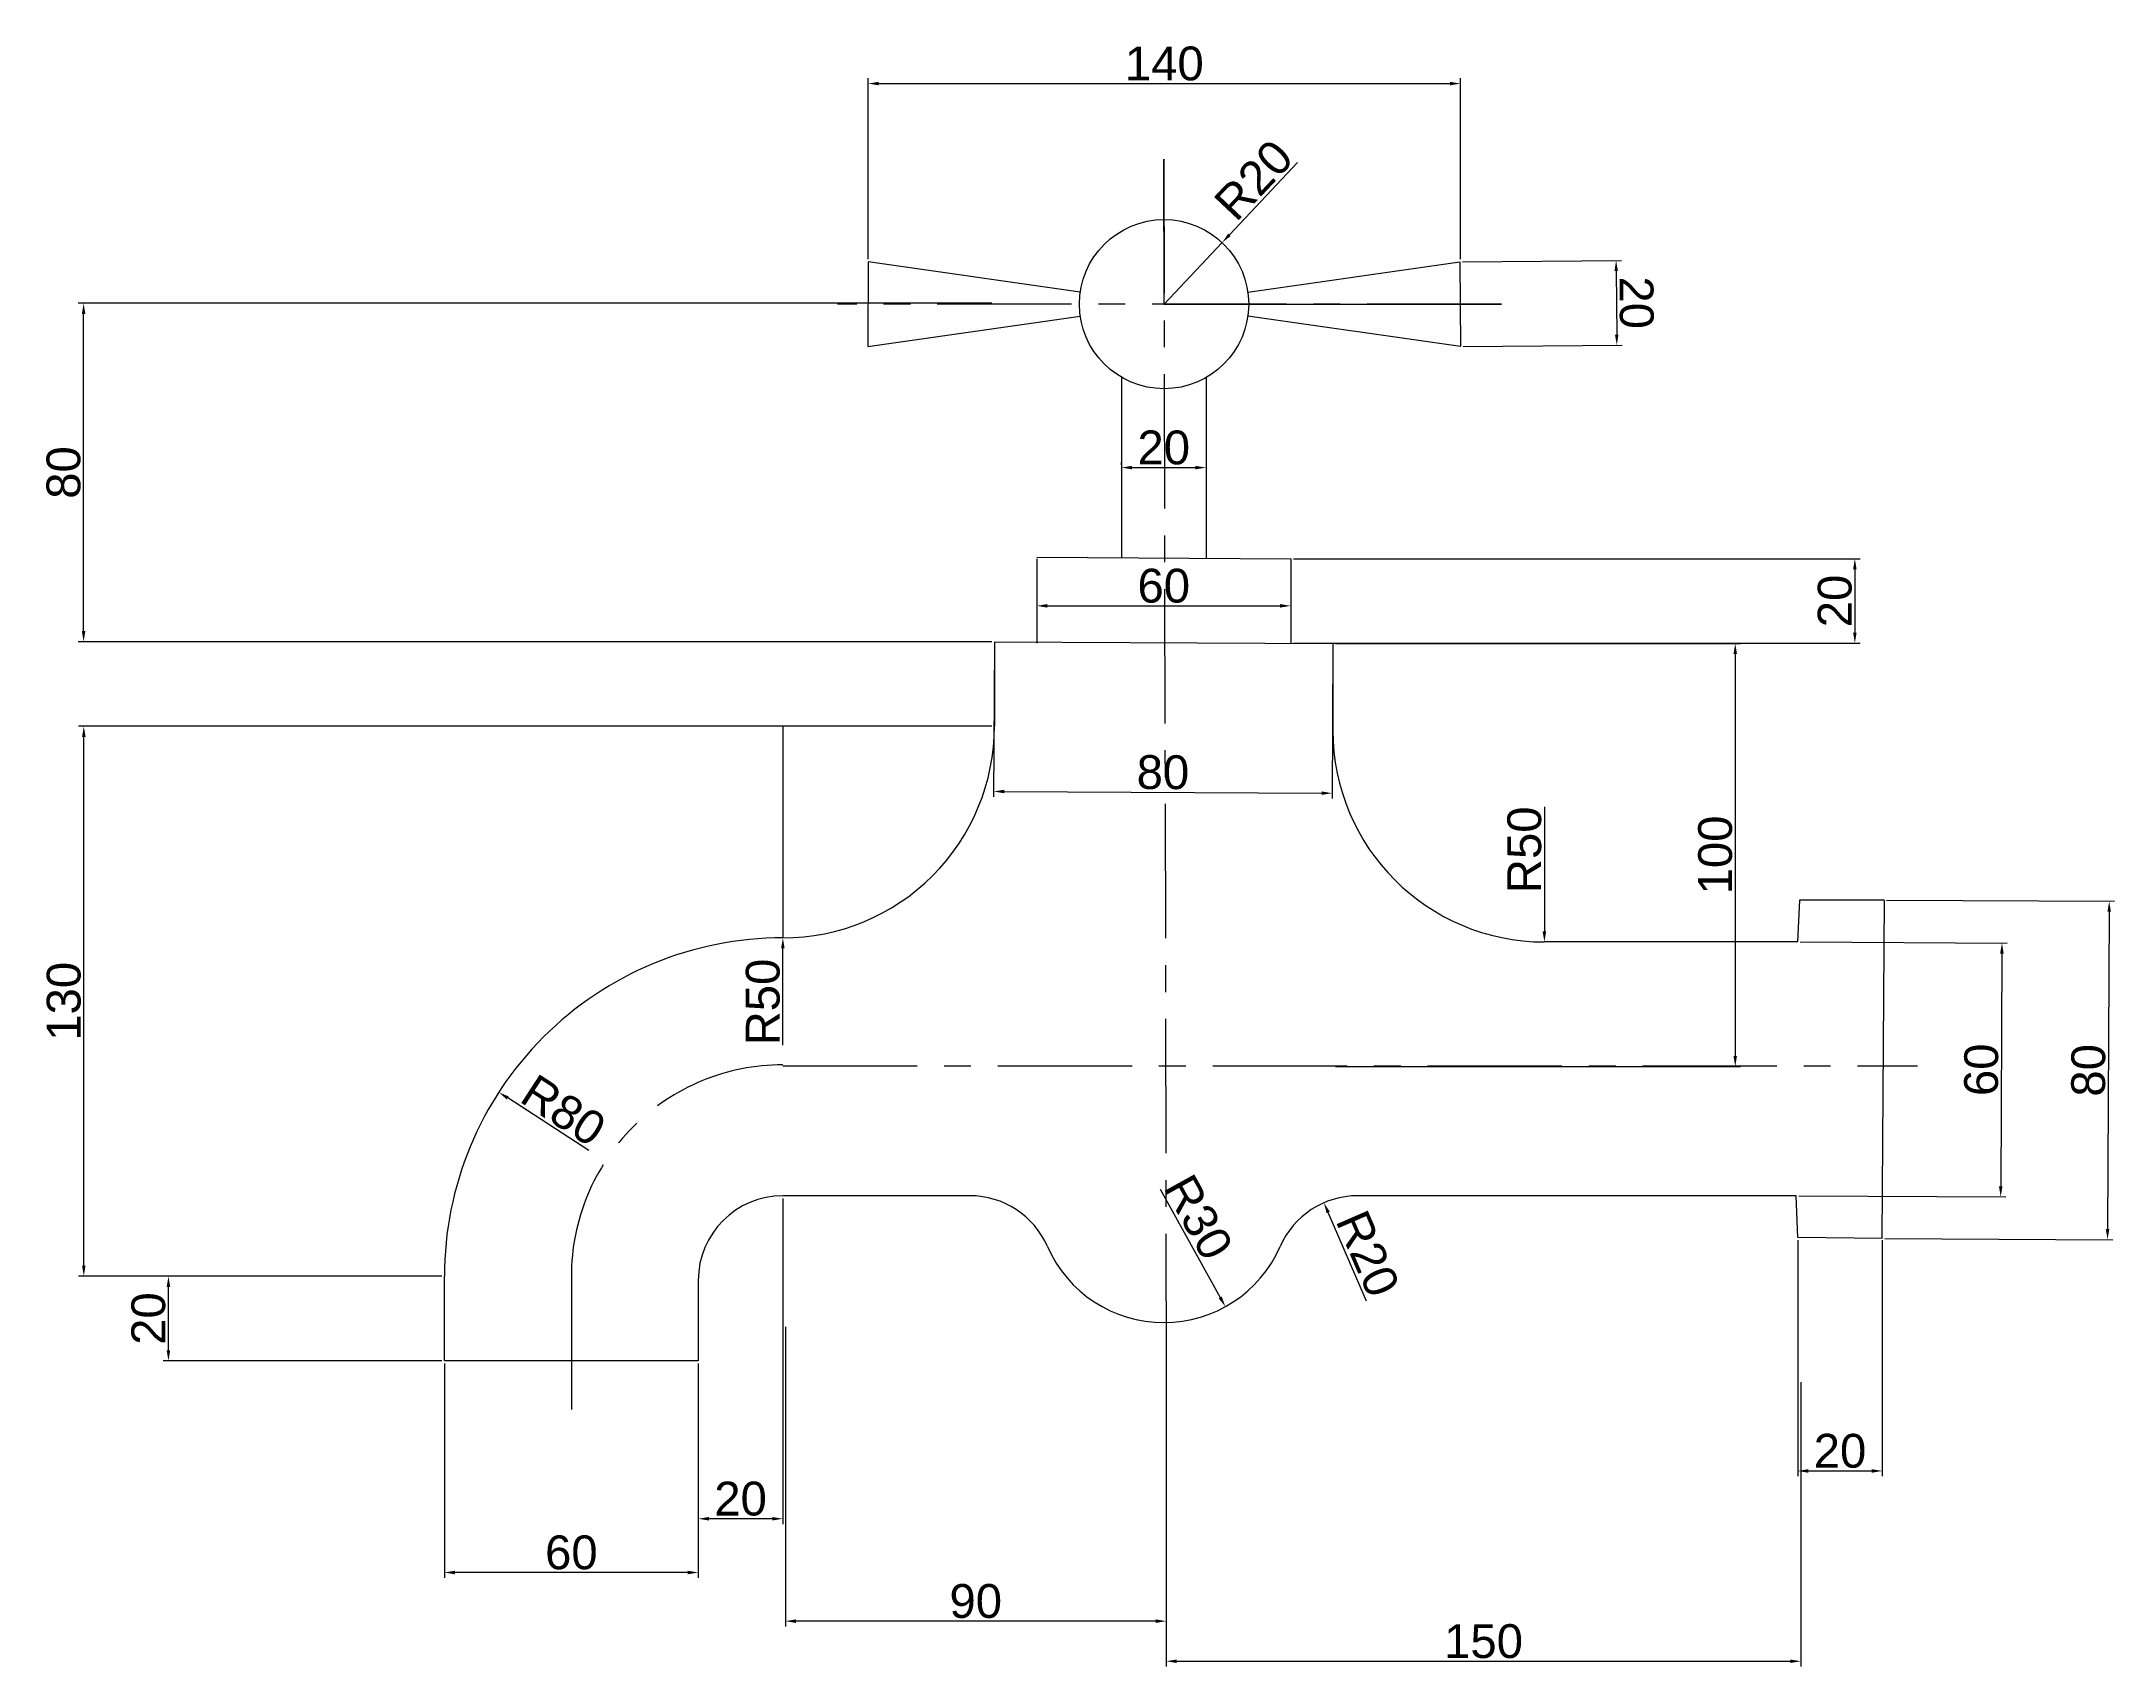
# Model space of a CAD drawing. Header units: millimetres. Extents: x 2823 to 3313, y 1856 to 2240.
import ezdxf

# ---------------------------------------------------------------- set-up
doc = ezdxf.new("R2010")
doc.units = ezdxf.units.MM
doc.linetypes.add('CENTER', pattern=[50.8, 31.75, -6.35, 6.35, -6.35])
doc.styles.get("Standard").update_dxf_attribs({"font": 'arial.ttf', "height": 8})
doc.dimstyles.new('ISO-25', dxfattribs={"dimtxt": 2.5, "dimasz": 2.5, "dimexe": 1.25, "dimexo": 0.625, "dimtad": 1, "dimtxsty": 'Standard', "dimcen": 2.5, "dimadec": 0, "dimazin": 0, "dimtfac": 1, "dimtmove": 0, "dimatfit": 3, "dimfxl": 1, "dimarcsym": 0})

# ---------------------------------------------------------------- blocks, each defined once
blk = doc.blocks.new('*D1')
at = {"color": 0, "lineweight": -2, "transparency": 16777216}
for p, q in [((3258.69, 2037.5), (3312.55, 2037.23)), ((3311.29, 2034.73), (3310.91, 1959.73)), ((3258.29, 1957.5), (3312.15, 1957.23))]:
    blk.add_line(p, q, dxfattribs=at)
at = {"color": 0, "transparency": 16777216}
for points in [[(3310.87, 2034.74), (3311.71, 2034.73), (3311.3, 2037.23)], [(3310.49, 1959.74), (3311.32, 1959.73), (3310.9, 1957.23)]]:
    blk.add_solid(points, dxfattribs=at)
at = {"layer": 'Defpoints', "color": 0, "transparency": 16777216}
for p in [(3258.07, 2037.51), (3257.66, 1957.51), (3310.9, 1957.23)]:
    blk.add_point(p, dxfattribs=at)
at = {"color": 0, "lineweight": -3, "transparency": 16777216, "insert": (3306.39, 1997.26), "char_height": 8, "attachment_point": 5, "rotation": 89.708}
blk.add_mtext('80', dxfattribs=at)
blk = doc.blocks.new('*D2')
at = {"color": 0, "lineweight": -2, "transparency": 16777216}
for p, q in [((3238.24, 2027.6), (3287.19, 2027.35)), ((3285.93, 2024.86), (3285.65, 1969.87)), ((3237.93, 1967.61), (3286.89, 1967.36))]:
    blk.add_line(p, q, dxfattribs=at)
at = {"color": 0, "transparency": 16777216}
for points in [[(3285.51, 2024.86), (3286.35, 2024.86), (3285.94, 2027.36)], [(3285.23, 1969.87), (3286.07, 1969.86), (3285.64, 1967.37)]]:
    blk.add_solid(points, dxfattribs=at)
at = {"layer": 'Defpoints', "color": 0, "transparency": 16777216}
for p in [(3237.61, 2027.61), (3237.31, 1967.61), (3285.64, 1967.37)]:
    blk.add_point(p, dxfattribs=at)
at = {"color": 0, "lineweight": -3, "transparency": 16777216, "insert": (3281.08, 1997.39), "char_height": 8, "attachment_point": 5, "rotation": 89.708}
blk.add_mtext('60', dxfattribs=at)
blk = doc.blocks.new('*D3')
at = {"color": 0, "lineweight": -2, "transparency": 16777216}
for p, q in [((3237.66, 1957.09), (3237.66, 1901.31)), ((3257.66, 1957.09), (3257.66, 1901.31)), ((3240.16, 1902.56), (3255.16, 1902.56))]:
    blk.add_line(p, q, dxfattribs=at)
at = {"color": 0, "transparency": 16777216}
for points in [[(3240.16, 1902.97), (3240.16, 1902.14), (3237.66, 1902.56)], [(3255.16, 1902.97), (3255.16, 1902.14), (3257.66, 1902.56)]]:
    blk.add_solid(points, dxfattribs=at)
at = {"layer": 'Defpoints', "color": 0, "transparency": 16777216}
for p in [(3237.66, 1957.71), (3257.66, 1957.71), (3257.66, 1902.56)]:
    blk.add_point(p, dxfattribs=at)
at = {"color": 0, "transparency": 16777216, "insert": (3247.66, 1907.27), "char_height": 8, "attachment_point": 5}
blk.add_mtext('20', dxfattribs=at)
blk = doc.blocks.new('*D4')
at = {"color": 0, "lineweight": -2, "transparency": 16777216}
for p, q in [((3088.4, 1923.52), (3088.4, 1856.32)), ((3238.4, 1923.52), (3238.4, 1856.32)), ((3090.9, 1857.57), (3235.9, 1857.57))]:
    blk.add_line(p, q, dxfattribs=at)
at = {"color": 0, "transparency": 16777216}
for points in [[(3090.9, 1857.99), (3090.9, 1857.16), (3088.4, 1857.57)], [(3235.9, 1857.99), (3235.9, 1857.16), (3238.4, 1857.57)]]:
    blk.add_solid(points, dxfattribs=at)
at = {"layer": 'Defpoints', "color": 0, "transparency": 16777216}
for p in [(3088.4, 1924.15), (3238.4, 1924.15), (3238.4, 1857.57)]:
    blk.add_point(p, dxfattribs=at)
at = {"color": 0, "transparency": 16777216, "insert": (3163.4, 1862.28), "char_height": 8, "attachment_point": 5}
blk.add_mtext('150', dxfattribs=at)
blk = doc.blocks.new('*D5')
at = {"color": 0, "lineweight": -2, "transparency": 16777216}
for p, q in [((2917.79, 1927.95), (2917.79, 1877.3)), ((2977.79, 1927.95), (2977.79, 1877.3)), ((2975.29, 1878.55), (2920.29, 1878.55))]:
    blk.add_line(p, q, dxfattribs=at)
at = {"color": 0, "transparency": 16777216}
for points in [[(2920.29, 1878.97), (2920.29, 1878.14), (2917.79, 1878.55)], [(2975.29, 1878.97), (2975.29, 1878.14), (2977.79, 1878.55)]]:
    blk.add_solid(points, dxfattribs=at)
at = {"layer": 'Defpoints', "color": 0, "transparency": 16777216}
for p in [(2917.79, 1928.58), (2977.79, 1928.58), (2917.79, 1878.55)]:
    blk.add_point(p, dxfattribs=at)
at = {"color": 0, "transparency": 16777216, "insert": (2947.79, 1883.26), "char_height": 8, "attachment_point": 5}
blk.add_mtext('60', dxfattribs=at)
blk = doc.blocks.new('*D6')
at = {"color": 0, "lineweight": -2, "transparency": 16777216}
for p, q in [((2917.16, 1948.58), (2851.31, 1948.58)), ((2852.56, 1931.08), (2852.56, 1946.08)), ((2917.16, 1928.58), (2851.31, 1928.58))]:
    blk.add_line(p, q, dxfattribs=at)
at = {"color": 0, "transparency": 16777216}
for points in [[(2852.14, 1946.08), (2852.97, 1946.08), (2852.56, 1948.58)], [(2852.14, 1931.08), (2852.97, 1931.08), (2852.56, 1928.58)]]:
    blk.add_solid(points, dxfattribs=at)
at = {"layer": 'Defpoints', "color": 0, "transparency": 16777216}
for p in [(2852.56, 1948.58), (2917.79, 1948.58), (2917.79, 1928.58)]:
    blk.add_point(p, dxfattribs=at)
at = {"color": 0, "transparency": 16777216, "insert": (2847.85, 1938.58), "char_height": 8, "attachment_point": 5, "rotation": 90}
blk.add_mtext('20', dxfattribs=at)
blk = doc.blocks.new('*D7')
at = {"color": 0, "lineweight": -2, "transparency": 16777216}
for p, q in [((2997.79, 1966.99), (2997.79, 1890.01)), ((2977.79, 1927.95), (2977.79, 1890.01)), ((2995.29, 1891.26), (2980.29, 1891.26))]:
    blk.add_line(p, q, dxfattribs=at)
at = {"color": 0, "transparency": 16777216}
for points in [[(2980.29, 1891.68), (2980.29, 1890.84), (2977.79, 1891.26)], [(2995.29, 1891.68), (2995.29, 1890.84), (2997.79, 1891.26)]]:
    blk.add_solid(points, dxfattribs=at)
at = {"layer": 'Defpoints', "color": 0, "transparency": 16777216}
for p in [(2997.79, 1967.61), (2977.79, 1928.58), (2977.79, 1891.26)]:
    blk.add_point(p, dxfattribs=at)
at = {"color": 0, "transparency": 16777216, "insert": (2987.79, 1895.97), "char_height": 8, "attachment_point": 5}
blk.add_mtext('20', dxfattribs=at)
blk = doc.blocks.new('*D8')
at = {"color": 0, "lineweight": -2, "transparency": 16777216}
for p, q in [((3047.17, 2078.58), (2831.3, 2078.58)), ((2832.55, 1951.08), (2832.55, 2076.08)), ((2851.93, 1948.58), (2831.3, 1948.58))]:
    blk.add_line(p, q, dxfattribs=at)
at = {"color": 0, "transparency": 16777216}
for points in [[(2832.14, 2076.08), (2832.97, 2076.08), (2832.55, 2078.58)], [(2832.14, 1951.08), (2832.97, 1951.08), (2832.55, 1948.58)]]:
    blk.add_solid(points, dxfattribs=at)
at = {"layer": 'Defpoints', "color": 0, "transparency": 16777216}
for p in [(2832.55, 2078.58), (3047.79, 2078.58), (2852.56, 1948.58)]:
    blk.add_point(p, dxfattribs=at)
at = {"color": 0, "transparency": 16777216, "insert": (2827.84, 2013.58), "char_height": 8, "attachment_point": 5, "rotation": 90}
blk.add_mtext('130', dxfattribs=at)
blk = doc.blocks.new('*D9')
at = {"color": 0, "lineweight": -2, "transparency": 16777216}
for p, q in [((3047.79, 2097.95), (3047.6, 2061.93)), ((3127.79, 2097.54), (3127.6, 2061.52)), ((3050.11, 2063.17), (3125.11, 2062.78))]:
    blk.add_line(p, q, dxfattribs=at)
at = {"color": 0, "transparency": 16777216}
for points in [[(3050.11, 2063.58), (3050.11, 2062.75), (3047.61, 2063.18)], [(3125.11, 2063.2), (3125.11, 2062.37), (3127.61, 2062.77)]]:
    blk.add_solid(points, dxfattribs=at)
at = {"layer": 'Defpoints', "color": 0, "transparency": 16777216}
for p in [(3047.79, 2098.58), (3127.79, 2098.17), (3127.61, 2062.77)]:
    blk.add_point(p, dxfattribs=at)
at = {"color": 0, "transparency": 16777216, "insert": (3087.63, 2067.69), "char_height": 8, "attachment_point": 5, "rotation": 359.708}
blk.add_mtext('80', dxfattribs=at)
blk = doc.blocks.new('*D10')
at = {"color": 0, "lineweight": -2, "transparency": 16777216}
for p, q in [((3057.82, 2117.58), (3057.82, 2105.81)), ((3117.82, 2117.58), (3117.82, 2105.81)), ((3060.32, 2107.06), (3115.32, 2107.06))]:
    blk.add_line(p, q, dxfattribs=at)
at = {"color": 0, "transparency": 16777216}
for points in [[(3060.32, 2107.48), (3060.32, 2106.64), (3057.82, 2107.06)], [(3115.32, 2107.48), (3115.32, 2106.64), (3117.82, 2107.06)]]:
    blk.add_solid(points, dxfattribs=at)
at = {"layer": 'Defpoints', "color": 0, "transparency": 16777216}
for p in [(3057.82, 2118.21), (3117.82, 2118.21), (3117.82, 2107.06)]:
    blk.add_point(p, dxfattribs=at)
at = {"color": 0, "transparency": 16777216, "insert": (3087.82, 2111.77), "char_height": 8, "attachment_point": 5}
blk.add_mtext('60', dxfattribs=at)
blk = doc.blocks.new('*D11')
at = {"color": 0, "lineweight": -2, "transparency": 16777216}
for p, q in [((3077.82, 2140.36), (3077.82, 2140.99)), ((3080.32, 2139.74), (3095.32, 2139.74)), ((3097.82, 2139.11), (3097.82, 2138.49))]:
    blk.add_line(p, q, dxfattribs=at)
at = {"color": 0, "transparency": 16777216}
for points in [[(3080.32, 2140.15), (3080.32, 2139.32), (3077.82, 2139.74)], [(3095.32, 2140.15), (3095.32, 2139.32), (3097.82, 2139.74)]]:
    blk.add_solid(points, dxfattribs=at)
at = {"layer": 'Defpoints', "color": 0, "transparency": 16777216}
for p in [(3077.82, 2139.74), (3097.82, 2139.74), (3097.82, 2139.74)]:
    blk.add_point(p, dxfattribs=at)
at = {"color": 0, "transparency": 16777216, "insert": (3087.82, 2144.45), "char_height": 8, "attachment_point": 5}
blk.add_mtext('20', dxfattribs=at)
blk = doc.blocks.new('*D12')
at = {"color": 0, "lineweight": -2, "transparency": 16777216}
for p, q in [((3017.95, 2189), (3017.95, 2231.76)), ((3020.45, 2230.51), (3155.45, 2230.51)), ((3157.95, 2189), (3157.95, 2231.76))]:
    blk.add_line(p, q, dxfattribs=at)
at = {"color": 0, "transparency": 16777216}
for points in [[(3020.45, 2230.93), (3020.45, 2230.1), (3017.95, 2230.51)], [(3155.45, 2230.93), (3155.45, 2230.1), (3157.95, 2230.51)]]:
    blk.add_solid(points, dxfattribs=at)
at = {"layer": 'Defpoints', "color": 0, "transparency": 16777216}
for p in [(3157.95, 2230.51), (3017.95, 2188.37), (3157.95, 2188.37)]:
    blk.add_point(p, dxfattribs=at)
at = {"color": 0, "transparency": 16777216, "insert": (3087.95, 2235.22), "char_height": 8, "attachment_point": 5, "rotation": 359.9999}
blk.add_mtext('140', dxfattribs=at)
blk = doc.blocks.new('*D13')
at = {"color": 0, "lineweight": -2, "transparency": 16777216}
for p, q in [((3119.47, 2211.89), (3103.32, 2194.75)), ((3087.89, 2178.37), (3101.61, 2192.93))]:
    blk.add_line(p, q, dxfattribs=at)
at = {"color": 0, "transparency": 16777216}
blk.add_solid([(3103.02, 2195.03), (3103.62, 2194.46), (3101.61, 2192.93)], dxfattribs=at)
at = {"layer": 'Defpoints', "color": 0, "transparency": 16777216}
for p in [(3101.61, 2192.93), (3087.89, 2178.37)]:
    blk.add_point(p, dxfattribs=at)
at = {"color": 0, "transparency": 16777216, "insert": (3109.07, 2207.72), "char_height": 8, "attachment_point": 5, "rotation": 46.7053}
blk.add_mtext('R20', dxfattribs=at)
blk = doc.blocks.new('*D14')
at = {"color": 0, "lineweight": -2, "transparency": 16777216}
for p, q in [((3158.43, 2188.38), (3195.99, 2188.69)), ((3194.76, 2186.18), (3194.88, 2171.18)), ((3158.6, 2168.38), (3196.16, 2168.69))]:
    blk.add_line(p, q, dxfattribs=at)
at = {"color": 0, "transparency": 16777216}
for points in [[(3195.18, 2186.18), (3194.34, 2186.18), (3194.74, 2188.68)], [(3195.3, 2171.18), (3194.47, 2171.18), (3194.91, 2168.68)]]:
    blk.add_solid(points, dxfattribs=at)
at = {"layer": 'Defpoints', "color": 0, "transparency": 16777216}
for p in [(3157.81, 2188.37), (3157.97, 2168.37), (3194.91, 2168.68)]:
    blk.add_point(p, dxfattribs=at)
at = {"color": 0, "transparency": 16777216, "insert": (3199.53, 2178.72), "char_height": 8, "attachment_point": 5, "rotation": 270.478}
blk.add_mtext('20', dxfattribs=at)
blk = doc.blocks.new('*D15')
at = {"color": 0, "lineweight": -2, "transparency": 16777216}
for p, q in [((3047.17, 2178.58), (2831.25, 2178.58)), ((2832.5, 2101.08), (2832.5, 2176.08)), ((3047.17, 2098.58), (2831.25, 2098.58))]:
    blk.add_line(p, q, dxfattribs=at)
at = {"color": 0, "transparency": 16777216}
for points in [[(2832.09, 2176.08), (2832.92, 2176.08), (2832.5, 2178.58)], [(2832.09, 2101.08), (2832.92, 2101.08), (2832.5, 2098.58)]]:
    blk.add_solid(points, dxfattribs=at)
at = {"layer": 'Defpoints', "color": 0, "transparency": 16777216}
for p in [(2832.5, 2178.58), (3047.79, 2178.58), (3047.79, 2098.58)]:
    blk.add_point(p, dxfattribs=at)
at = {"color": 0, "transparency": 16777216, "insert": (2827.79, 2138.58), "char_height": 8, "attachment_point": 5, "rotation": 90}
blk.add_mtext('80', dxfattribs=at)
blk = doc.blocks.new('*D16')
at = {"color": 0, "lineweight": -2, "transparency": 16777216}
for p, q in [((3118.45, 2118.21), (3252.42, 2118.21)), ((3251.17, 2115.71), (3251.17, 2100.71)), ((3118.45, 2098.21), (3252.42, 2098.21))]:
    blk.add_line(p, q, dxfattribs=at)
at = {"color": 0, "transparency": 16777216}
for points in [[(3250.76, 2115.71), (3251.59, 2115.71), (3251.17, 2118.21)], [(3250.76, 2100.71), (3251.59, 2100.71), (3251.17, 2098.21)]]:
    blk.add_solid(points, dxfattribs=at)
at = {"layer": 'Defpoints', "color": 0, "transparency": 16777216}
for p in [(3117.82, 2118.21), (3117.82, 2098.21), (3251.17, 2098.21)]:
    blk.add_point(p, dxfattribs=at)
at = {"color": 0, "transparency": 16777216, "insert": (3246.46, 2108.21), "char_height": 8, "attachment_point": 5, "rotation": 90}
blk.add_mtext('20', dxfattribs=at)
blk = doc.blocks.new('*D17')
at = {"color": 0, "lineweight": -2, "transparency": 16777216}
blk.add_line((3177.79, 2059.56), (3177.79, 2030.11), dxfattribs=at)
at = {"color": 0, "transparency": 16777216}
blk.add_solid([(3177.37, 2030.11), (3178.21, 2030.11), (3177.79, 2027.61)], dxfattribs=at)
at = {"layer": 'Defpoints', "color": 0, "transparency": 16777216}
for p in [(3177.79, 2077.61), (3177.79, 2027.61)]:
    blk.add_point(p, dxfattribs=at)
at = {"color": 0, "transparency": 16777216, "insert": (3173.08, 2049.39), "char_height": 8, "attachment_point": 5, "rotation": 90}
blk.add_mtext('R50', dxfattribs=at)
blk = doc.blocks.new('*D18')
at = {"color": 0, "lineweight": -2, "transparency": 16777216}
blk.add_line((2951.91, 1978.3), (2932.75, 1990.72), dxfattribs=at)
at = {"color": 0, "transparency": 16777216}
blk.add_solid([(2932.97, 1991.07), (2932.52, 1990.37), (2930.65, 1992.08)], dxfattribs=at)
at = {"layer": 'Defpoints', "color": 0, "transparency": 16777216}
for p in [(2930.65, 1992.08), (2997.79, 1948.58)]:
    blk.add_point(p, dxfattribs=at)
at = {"color": 0, "transparency": 16777216, "insert": (2945.94, 1987.78), "char_height": 8, "attachment_point": 5, "rotation": 327.0608}
blk.add_mtext('R80', dxfattribs=at)
blk = doc.blocks.new('*D19')
at = {"color": 0, "lineweight": -2, "transparency": 16777216}
for p, q in [((2997.79, 2078.58), (2997.79, 2028.58)), ((2997.79, 2003.24), (2997.79, 2026.08))]:
    blk.add_line(p, q, dxfattribs=at)
at = {"color": 0, "transparency": 16777216}
blk.add_solid([(2997.37, 2026.08), (2998.21, 2026.08), (2997.79, 2028.58)], dxfattribs=at)
at = {"layer": 'Defpoints', "color": 0, "transparency": 16777216}
for p in [(2997.79, 2078.58), (2997.79, 2028.58)]:
    blk.add_point(p, dxfattribs=at)
at = {"color": 0, "transparency": 16777216, "insert": (2993.08, 2013.41), "char_height": 8, "attachment_point": 5, "rotation": 89.9995}
blk.add_mtext('R50', dxfattribs=at)
blk = doc.blocks.new('*D20')
at = {"color": 0, "lineweight": -2, "transparency": 16777216}
blk.add_line((3086.97, 1969.15), (3101.16, 1943.57), dxfattribs=at)
at = {"color": 0, "transparency": 16777216}
blk.add_solid([(3101.53, 1943.77), (3100.8, 1943.36), (3102.38, 1941.38)], dxfattribs=at)
at = {"layer": 'Defpoints', "color": 0, "transparency": 16777216}
for p in [(3087.82, 1967.61), (3102.38, 1941.38)]:
    blk.add_point(p, dxfattribs=at)
at = {"color": 0, "transparency": 16777216, "insert": (3096.02, 1962.54), "char_height": 8, "attachment_point": 5, "rotation": 299.0271}
blk.add_mtext('R30', dxfattribs=at)
blk = doc.blocks.new('*D21')
at = {"color": 0, "lineweight": -2, "transparency": 16777216}
blk.add_line((3135.77, 1942.72), (3126.67, 1963.66), dxfattribs=at)
at = {"color": 0, "transparency": 16777216}
blk.add_solid([(3127.06, 1963.83), (3126.29, 1963.5), (3125.68, 1965.96)], dxfattribs=at)
at = {"layer": 'Defpoints', "color": 0, "transparency": 16777216}
for p in [(3125.68, 1965.96), (3133.65, 1947.61)]:
    blk.add_point(p, dxfattribs=at)
at = {"color": 0, "transparency": 16777216, "insert": (3136.04, 1953.92), "char_height": 8, "attachment_point": 5, "rotation": 293.4827}
blk.add_mtext('R20', dxfattribs=at)
blk = doc.blocks.new('*D22')
at = {"color": 0, "lineweight": -2, "transparency": 16777216}
for p, q in [((2998.38, 1936.63), (2998.38, 1865.8)), ((3088.38, 1936.99), (3088.38, 1865.8)), ((3085.88, 1867.05), (3000.88, 1867.05))]:
    blk.add_line(p, q, dxfattribs=at)
at = {"color": 0, "transparency": 16777216}
for points in [[(3000.88, 1867.47), (3000.88, 1866.63), (2998.38, 1867.05)], [(3085.88, 1867.47), (3085.88, 1866.63), (3088.38, 1867.05)]]:
    blk.add_solid(points, dxfattribs=at)
at = {"layer": 'Defpoints', "color": 0, "transparency": 16777216}
for p in [(2998.38, 1937.25), (3088.38, 1937.62), (2998.38, 1867.05)]:
    blk.add_point(p, dxfattribs=at)
at = {"color": 0, "transparency": 16777216, "insert": (3043.38, 1871.76), "char_height": 8, "attachment_point": 5}
blk.add_mtext('90', dxfattribs=at)
blk = doc.blocks.new('*D23')
at = {"color": 0, "lineweight": -2, "transparency": 16777216}
for p, q in [((3128.41, 2098.17), (3224.15, 2098.17)), ((3222.9, 2095.67), (3222.9, 2000.67)), ((3128.41, 1998.17), (3224.15, 1998.17))]:
    blk.add_line(p, q, dxfattribs=at)
at = {"color": 0, "transparency": 16777216}
for points in [[(3222.48, 2095.67), (3223.31, 2095.67), (3222.9, 2098.17)], [(3222.48, 2000.67), (3223.31, 2000.67), (3222.9, 1998.17)]]:
    blk.add_solid(points, dxfattribs=at)
at = {"layer": 'Defpoints', "color": 0, "transparency": 16777216}
for p in [(3127.79, 2098.17), (3127.79, 1998.17), (3222.9, 1998.17)]:
    blk.add_point(p, dxfattribs=at)
at = {"color": 0, "transparency": 16777216, "insert": (3218.19, 2048.17), "char_height": 8, "attachment_point": 5, "rotation": 90}
blk.add_mtext('100', dxfattribs=at)

msp = doc.modelspace()

# ---------------------------------------------------------------- linework, layer by layer
for p, q in [((3087.89, 2178.372), (3087.821, 2212.618)), ((3017.946, 2188.372), (3017.834, 2168.372)), ((3068.093, 2181.21), (3017.946, 2188.372)), ((3107.688, 2181.211), (3157.807, 2188.372)), ((3157.807, 2188.372), (3157.974, 2168.373)), ((3087.821, 2178.372), (3087.961, 2178.372)), ((3087.821, 2178.372), (3167.633, 2178.372)), ((3087.961, 2178.372), (3087.891, 2178.382)), ((3017.834, 2168.372), (3068.09, 2175.553)), ((3157.974, 2168.373), (3107.691, 2175.554)), ((3077.824, 2161.011), (3077.824, 2118.317)), ((3097.819, 2161.011), (3097.819, 2118.317)), ((3057.822, 2118.537), (3117.821, 2118.207)), ((3057.822, 2118.207), (3057.822, 2098.219)), ((3117.821, 2118.207), (3117.821, 2098.219)), ((3047.791, 2098.576), (3127.789, 2098.169)), ((3047.791, 2098.576), (3047.791, 2078.578)), ((3127.789, 2098.169), (3127.789, 2077.607)), ((3238.068, 2037.505), (3237.612, 2027.607)), ((3258.068, 2037.505), (3238.068, 2037.505)), ((3258.068, 2037.505), (3257.57, 1957.507)), ((3258.068, 2037.505), (3258.068, 2037.505)), ((3258.068, 2037.505), (3258.068, 2037.505)), ((3237.612, 2027.607), (3177.789, 2027.607)), ((3041.996, 1967.612), (2997.789, 1967.612)), ((3237.306, 1967.612), (3133.647, 1967.612)), ((3237.661, 1957.71), (3237.306, 1967.612)), ((3257.66, 1957.506), (3237.661, 1957.71)), ((2917.789, 1928.578), (2917.789, 1948.578)), ((2977.789, 1947.612), (2977.789, 1928.578)), ((2977.789, 1928.578), (2917.789, 1928.578))]:
    msp.add_line(p, q)
at = {"linetype": 'CENTER'}
for p, q in [((3087.821, 2212.618), (3088.403, 1924.145)), ((3167.633, 2178.372), (3010.679, 2178.372)), ((2997.789, 1998.297), (3265.993, 1998.297)), ((2947.789, 1948.578), (2947.789, 1917.051))]:
    msp.add_line(p, q, dxfattribs=at)
msp.add_circle((3087.89, 2178.372), 20)
for centre, radius, start, end in [((2997.791, 2078.578), 50, 269.99946, 0), ((3177.789, 2077.607), 50, 180, 270), ((2997.789, 1948.578), 80, 89.99946, 180), ((2997.789, 1947.612), 20, 90, 180), ((3041.996, 1947.612), 20, 23.57818, 90), ((3133.647, 1947.612), 20, 90, 156.42182), ((3087.821, 1967.612), 30, 203.57818, 336.42182)]:
    msp.add_arc(centre, radius, start, end)
msp.add_arc((2997.789, 1948.578), 50, 89.99946, 180, dxfattribs=at)

# ---------------------------------------------------------------- dimensions: what is measured, and where the dimension line sits
at = {"color": 9, "true_color": 0xc7c8ca}
for p1, p2, distance, picture, middle in [((3017.946, 2188.372), (3157.946, 2188.372), 42.141, '*D12', (3087.946, 2235.222)), ((3157.807, 2188.372), (3157.974, 2168.373), 36.933, '*D14', (3199.531, 2178.72)), ((3047.791, 2098.576), (3127.789, 2098.169), -35.397, '*D9', (3087.634, 2067.685))]:
    dim = msp.add_aligned_dim(p1=p1, p2=p2, distance=distance, dimstyle='ISO-25', dxfattribs=at)
    dim.commit()
    dim.dimension.update_dxf_attribs({"geometry": picture, "text_midpoint": middle})
for center, mpoint, picture, middle in [((3087.89, 2178.372), (3101.605, 2192.929), '*D13', (3112.498, 2204.491)), ((3177.789, 2077.607), (3177.789, 2027.607), '*D17', (3177.789, 2049.394)), ((2997.789, 1948.578), (2930.649, 1992.078), '*D18', (2943.38, 1983.83)), ((3087.821, 1967.612), (3102.378, 1941.38), '*D20', (3091.903, 1960.257)), ((3133.647, 1947.612), (3125.678, 1965.956), '*D21', (3131.722, 1952.043))]:
    dim = msp.add_radius_dim(center=center, mpoint=mpoint, dimstyle='ISO-25', dxfattribs=at)
    dim.commit()
    dim.dimension.update_dxf_attribs({"geometry": picture, "text_midpoint": middle, "dimtype": 164})
for base, p1, p2, angle, picture, middle in [((2832.502, 2178.576), (3047.791, 2098.576), (3047.791, 2178.576), 90, '*D15', (2827.793, 2138.576)), ((3097.81882, 2139.73829), (3077.82381, 2139.73829), (3097.81882, 2139.73829), 0, '*D11', (3087.82131, 2144.44788)), ((3251.172, 2098.207), (3117.821, 2118.207), (3117.821, 2098.207), 90, '*D16', (3246.462, 2108.207)), ((3222.897, 1998.169), (3127.789, 2098.169), (3127.789, 1998.169), 90, '*D23', (3218.187, 2048.169)), ((2832.553, 2078.578), (2852.558, 1948.578), (3047.791, 2078.578), 90, '*D8', (2827.841, 2013.578)), ((2852.558, 1948.578), (2917.789, 1928.578), (2917.789, 1948.578), 90, '*D6', (2847.849, 1938.578))]:
    dim = msp.add_linear_dim(base=base, p1=p1, p2=p2, angle=angle, dimstyle='ISO-25', dxfattribs=at)
    dim.commit()
    dim.dimension.update_dxf_attribs({"geometry": picture, "text_midpoint": middle})
for base, p1, p2, picture, middle in [((3117.821, 2107.06), (3057.822, 2118.207), (3117.821, 2118.207), '*D10', (3087.821, 2111.769)), ((2977.789, 1891.261), (2997.789, 1967.612), (2977.789, 1928.578), '*D7', (2987.789, 1895.971)), ((3257.661, 1902.556), (3237.661, 1957.71), (3257.661, 1957.71), '*D3', (3247.661, 1907.266)), ((2998.376, 1867.051), (3088.375, 1937.617), (2998.376, 1937.252), '*D22', (3043.376, 1871.761)), ((2917.789, 1878.553), (2977.789, 1928.578), (2917.789, 1928.578), '*D5', (2947.789, 1883.262)), ((3238.403, 1857.573), (3088.403, 1924.145), (3238.403, 1924.145), '*D4', (3163.403, 1862.283))]:
    dim = msp.add_linear_dim(base=base, p1=p1, p2=p2, dimstyle='ISO-25', dxfattribs=at)
    dim.commit()
    dim.dimension.update_dxf_attribs({"geometry": picture, "text_midpoint": middle})
dim = msp.add_radius_dim(center=(2997.791, 2078.578), mpoint=(2997.79, 2028.578), dimstyle='ISO-25', dxfattribs=at)
dim.commit()
dim.dimension.update_dxf_attribs({"geometry": '*D19', "text_midpoint": (2993.08, 2013.409)})
at = {"color": 9, "lineweight": -3, "true_color": 0xc7c8ca}
for p1, p2, distance, picture, middle in [((3258.068, 2037.505), (3257.66, 1957.506), 53.236, '*D1', (3306.39, 1997.258)), ((3237.612, 2027.607), (3237.306, 1967.612), 48.331, '*D2', (3281.08, 1997.387))]:
    dim = msp.add_aligned_dim(p1=p1, p2=p2, distance=distance, dimstyle='ISO-25', dxfattribs=at)
    dim.commit()
    dim.dimension.update_dxf_attribs({"geometry": picture, "text_midpoint": middle})

doc.saveas('drawing.dxf')
